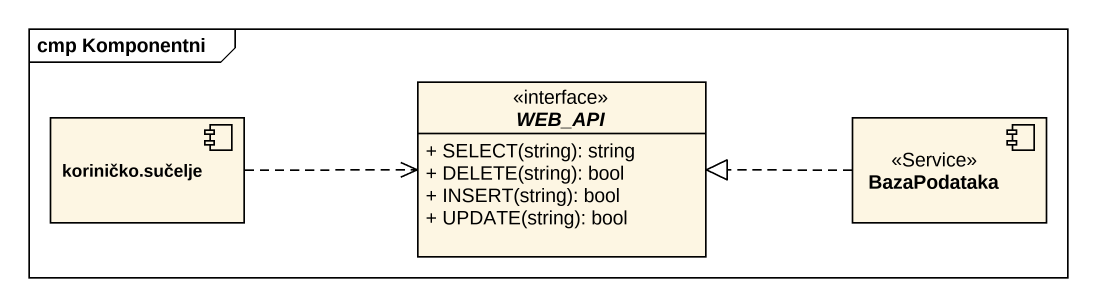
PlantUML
@startuml
mainframe cmp Komponentni
allowmixing
hide circle
hide empty members
skinparam classAttributeIconSize 0
component "koriničko.sučelje" as koriničko_sučelje
interface WEB_API {
  + SELECT(string): string
  + DELETE(string): bool
  + INSERT(string): bool
  + UPDATE(string): bool
}
component BazaPodataka <<Service>>
koriničko_sučelje .right.> WEB_API
BazaPodataka .left.|> WEB_API
@enduml
